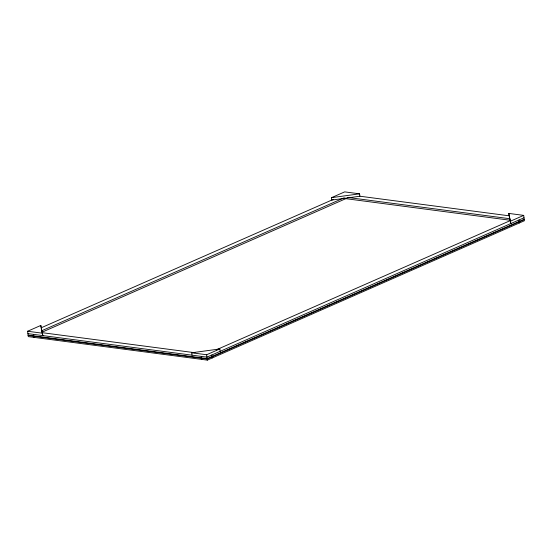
<?xml version="1.0" encoding="UTF-8"?>
<svg xmlns="http://www.w3.org/2000/svg" width="552" height="552" viewBox="0 0 552 552"><rect width="100%" height="100%" fill="white"/><g stroke="black" fill="none" stroke-linecap="round" stroke-linejoin="round"><path stroke-width="0.83" d="M508.785 213.417L510.8 223.574L508.785 213.417L523.703 215.377L524.4 220.752L207.331 360.125L28.297 336.623L27.6 331.248L40.813 325.438L42.828 335.595L41.124 327.833M331.455 197.678L344.669 191.875L359.587 193.828L359.897 196.222L331.766 200.072L331.455 197.678L359.587 193.828M41.317 327.743L333.318 199.389M41.393 330.903L344.262 197.768M42.373 332.049L346.035 198.568M216.336 349.816L510.531 220.496M192.027 355.177L191.716 352.79L206.634 354.75L219.848 348.94L220.158 351.334M510.49 221.179L523.703 215.377M524.014 217.764L206.945 357.137L27.91 333.636M524.207 219.261L207.138 358.634L28.104 335.133M524.255 219.634L207.186 359.007L28.152 335.506M191.716 352.79L219.848 348.94M359.469 196.167L509.517 215.86M347.698 197.45L509.682 218.709M344.482 198.492L510.724 220.317M42.242 332.69L194.849 352.721M27.6 331.248L42.518 333.208M519.059 219.944L519.446 222.932M211.899 354.964L212.285 357.951M206.634 354.75L207.331 360.125M201.349 356.406L201.735 359.393M40.813 325.438L41.02 327.032M33.506 334.374L33.893 337.362"/></g></svg>
